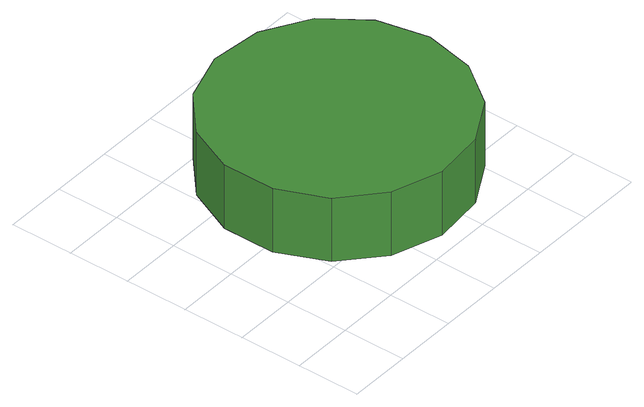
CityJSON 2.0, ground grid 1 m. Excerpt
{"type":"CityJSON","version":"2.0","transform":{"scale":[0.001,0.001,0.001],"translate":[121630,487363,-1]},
"CityObjects":{
"tree1":{"type":"SolitaryVegetationObject","attributes":{"function":"something"},"geometry":[{"type":"MultiSurface","lod":"1","boundaries":[[[0,1,2,3,4,5,6,7,8,9,10,11,12,13,14]],[[15,16,17,18,19,20,21,22,23,24,25,26,27,28,29]],[[0,29,28,1]],[[1,28,27,2]],[[2,27,26,3]],[[3,26,25,4]],[[4,25,24,5]],[[5,24,23,6]],[[6,23,22,7]],[[7,22,21,8]],[[8,21,20,9]],[[9,20,19,10]],[[10,19,18,11]],[[11,18,17,12]],[[12,17,16,13]],[[13,16,15,14]],[[14,15,29,0]]]}]}
},
"vertices":[
[4703,2281,1837],[4530,3095,1837],[4040,3769,1837],[3319,4185,1837],[2490,4273,1837],[1698,4015,1837],[1079,3458,1837],[741,2697,1837],[741,1864,1837],[1079,1103,1837],[1698,546,1837],[2490,289,1837],[3319,376,1837],[4040,792,1837],[4530,1466,1837],[4530,1466,739],[4040,792,739],[3319,376,739],[2490,289,739],[1698,546,739],[1079,1103,739],[741,1864,739],[741,2697,739],[1079,3458,739],[1698,4015,739],[2490,4273,739],[3319,4185,739],[4040,3769,739],[4530,3095,739],[4703,2281,739]
]}
